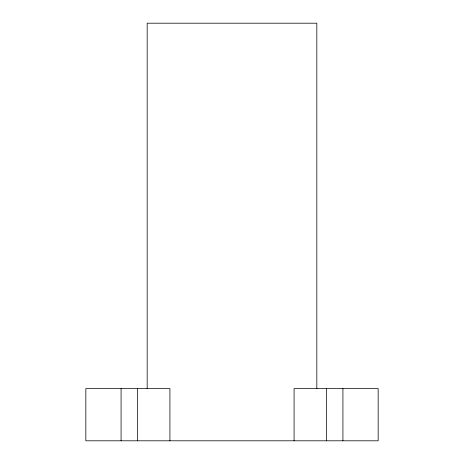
<?xml version="1.0" encoding="UTF-8"?>
<svg xmlns="http://www.w3.org/2000/svg" width="464" height="464" viewBox="0 0 464 464"><rect width="100%" height="100%" fill="white"/><g stroke="black" fill="none" stroke-linecap="round" stroke-linejoin="round"><path stroke-width="0.7" d="M342.925 388.6L342.925 440.8M326.482 388.6L326.482 440.8M316.825 388.6L316.825 23.2L147.175 23.2L147.175 388.6M294.083 440.8L294.083 388.6L378.16 388.6L378.16 440.8L85.84 440.8L85.84 388.6L169.917 388.6L169.917 440.8M137.518 388.6L137.518 440.8M121.075 388.6L121.075 440.8"/></g></svg>
